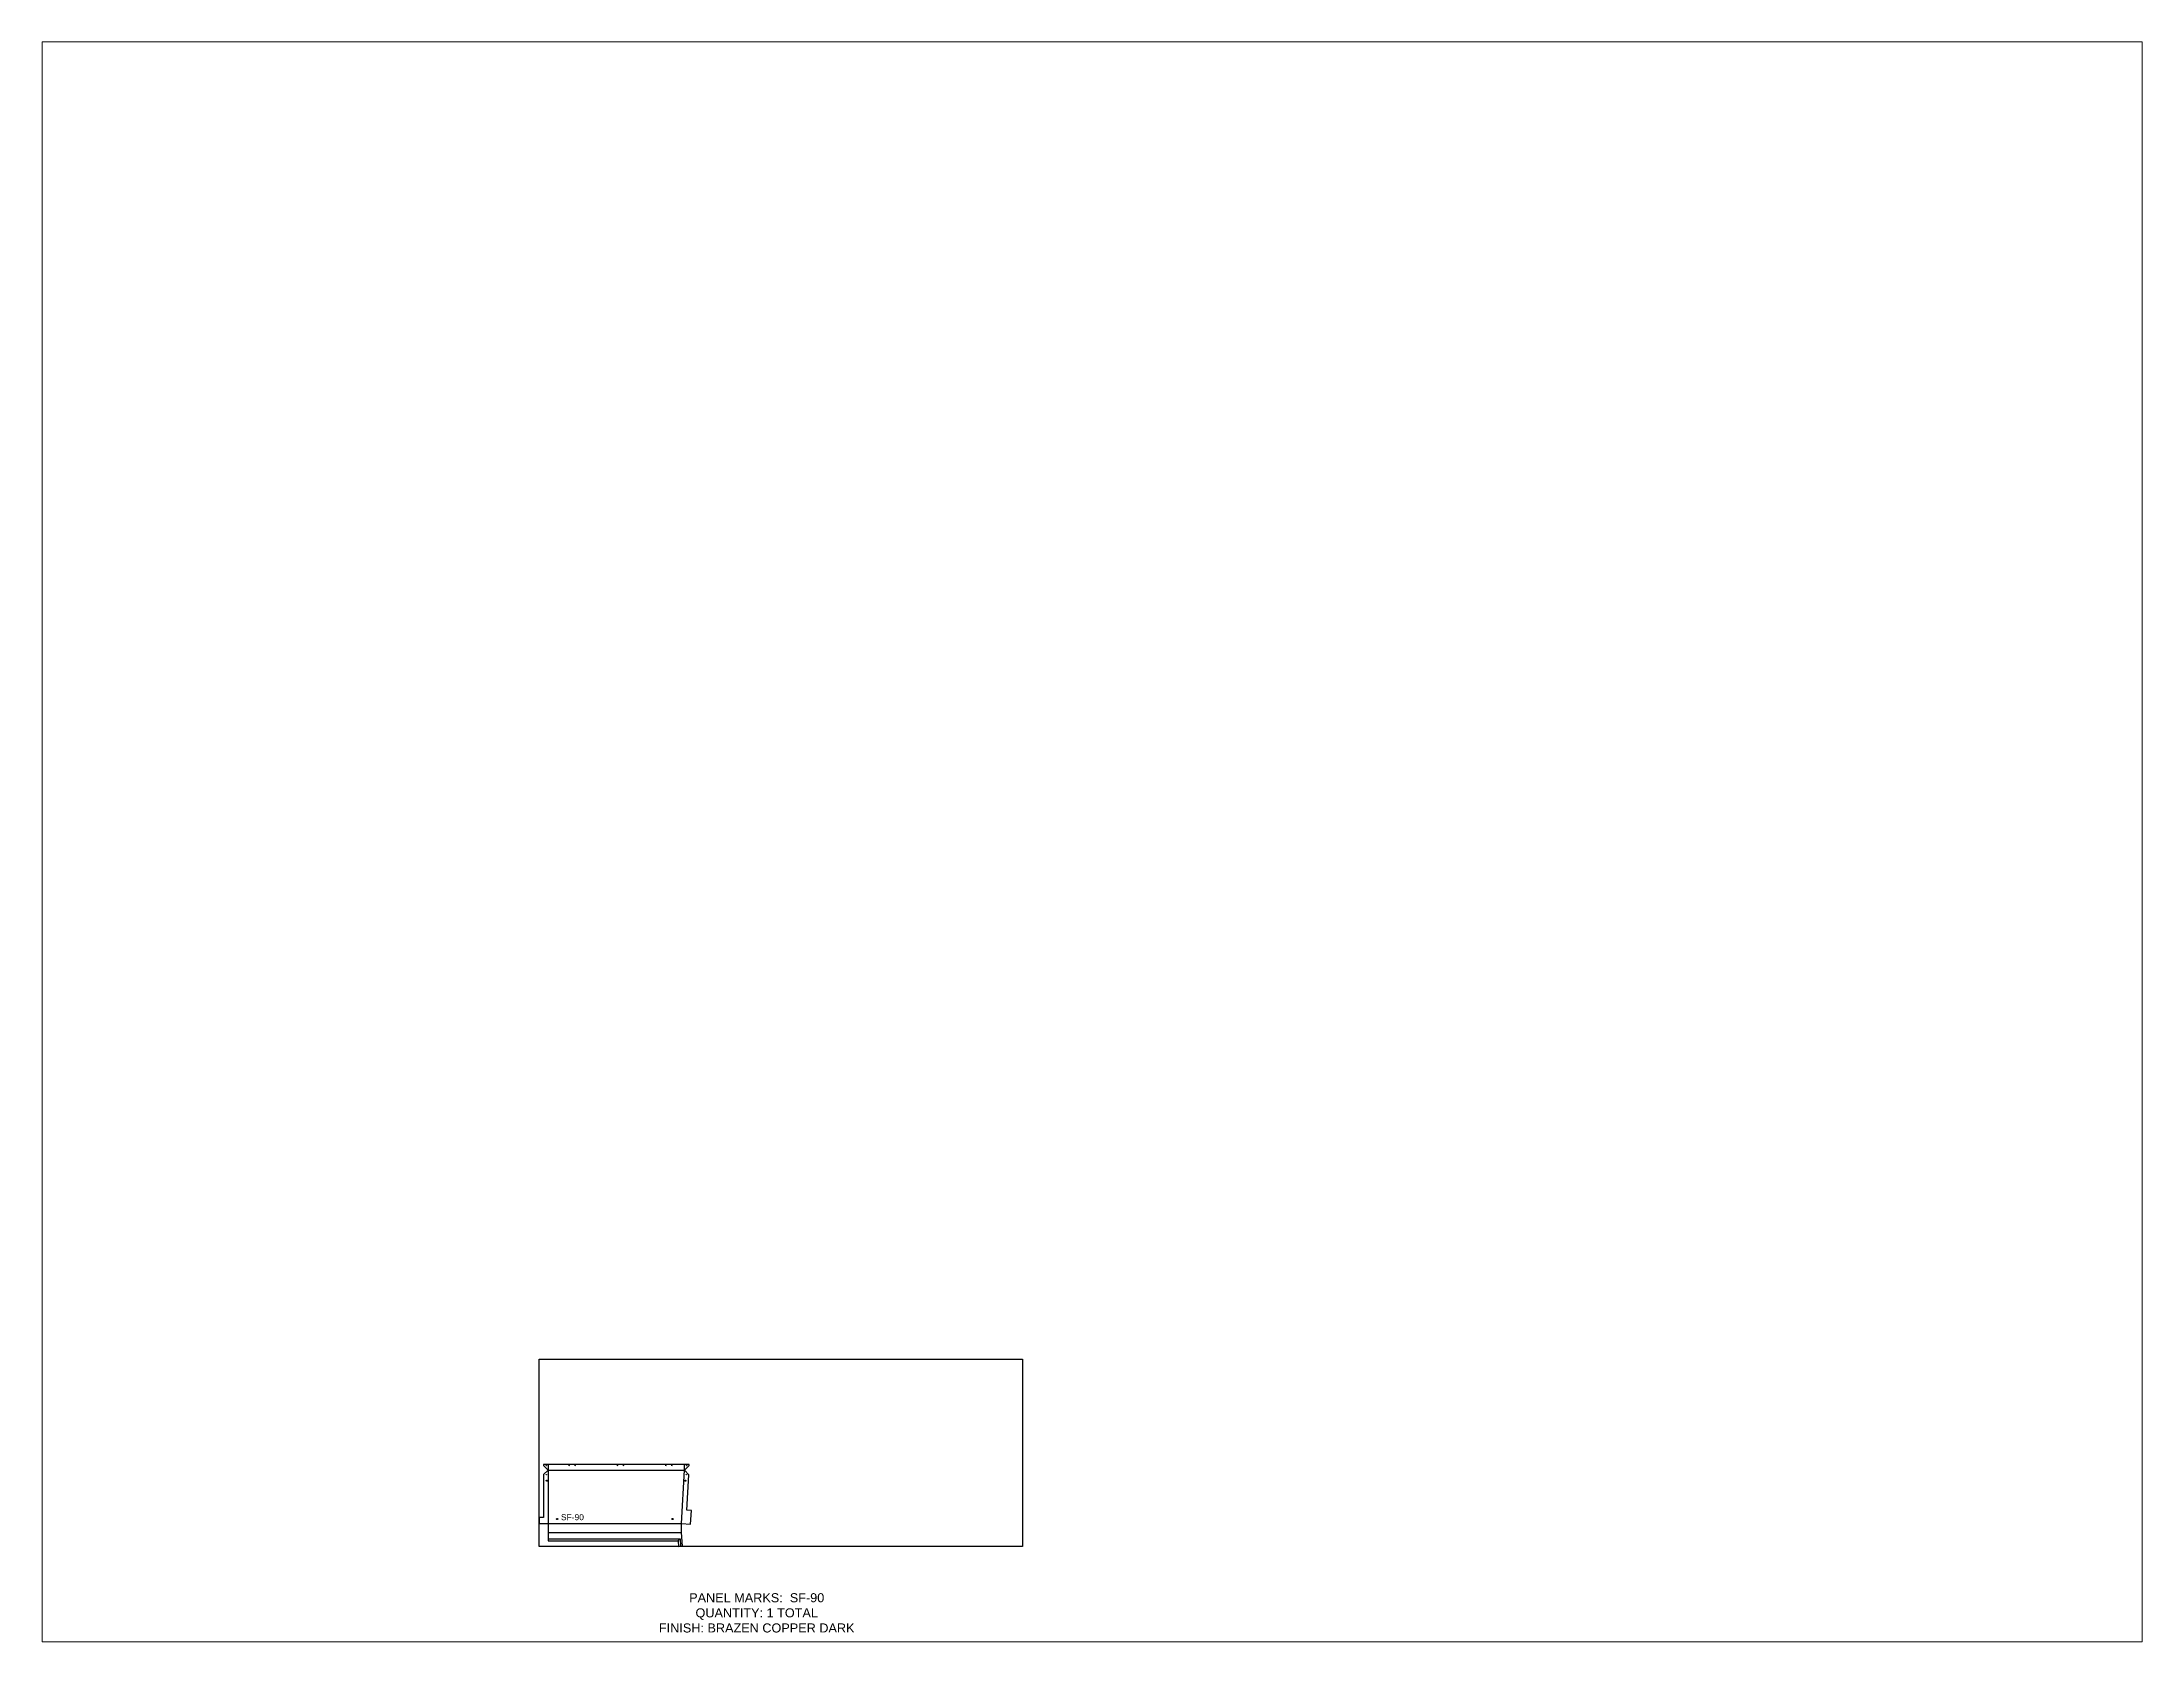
# Paper-space layout 'Layout1' of a CAD drawing. Header units: inches. Extents: x 1.05 to 9.45, y 0.8 to 7.2.
# The model-space entities are those that its viewports show. They can reach past a viewport. Long polylines and large blocks are cut down to what shows.
import ezdxf

# ---------------------------------------------------------------- set-up
doc = ezdxf.new("R2010")
doc.units = ezdxf.units.IN
doc.header["$MEASUREMENT"] = 0
doc.linetypes.add('HIDDEN', pattern=[0.375, 0.25, -0.125])
doc.linetypes.add('PHANTOM', pattern=[2.5, 1.25, -0.25, 0.25, -0.25, 0.25, -0.25])
for name, color, linetype in [('CUT', 7, 'Continuous'), ('DIMS', 1, 'Continuous'), ('HOLES', 6, 'Continuous'), ('RELIEF', 82, 'Continuous'), ('ROUT', 1, 'HIDDEN'), ('SHEET', 5, 'PHANTOM'), ('TEXT', 2, 'PHANTOM'), ('WEEPS', 3, 'HIDDEN')]:
    doc.layers.add(name, color=color, linetype=linetype)
doc.styles.get("Standard").update_dxf_attribs({"font": 'arial.ttf'})

msp = doc.modelspace()

# ---------------------------------------------------------------- linework, layer by layer
at = {"layer": 'CUT', "ltscale": 0.25}
msp.add_lwpolyline([(0, 9.56), (0, 7.56), (3, 7.56), (3, 1.87), (46.02, 1.87), (46.13, 0), (47.44, 0.08), (47.18, 4.56), (47.18, 7.56), (50.17, 7.38), (50.43, 11.87), (48.93, 11.95), (49.61, 23.66), (48.2, 25.25), (49.7, 26.75), (49.7, 27.15), (1.5, 27.15), (1.5, 26.75), (3, 25.25), (1.5, 23.75), (1.5, 9.56)], close=True, dxfattribs=at)
at = {"layer": 'HOLES', "ltscale": 0.25}
for centre in [(2.38, 26.75), (2.38, 23.74), (10, 26.78), (12, 26.78), (26, 26.78), (28, 26.78), (42, 26.78), (44, 26.78), (48.74, 23.7), (48.83, 26.75)]:
    msp.add_circle(centre, 0.0625, dxfattribs=at)
at = {"layer": 'RELIEF'}
msp.add_line((46.02, 1.87), (46.58, 2.47), dxfattribs=at)
at = {"layer": 'ROUT', "ltscale": 0.25}
for p, q in [((3, 25.25), (48.2, 25.25)), ((3, 4.56), (47.18, 4.56))]:
    msp.add_line(p, q, dxfattribs=at)
for points in [[(3, 27.15), (3, 2.56), (46.67, 2.56), (46.81, 0.04)], [(47.44, 0.08), (47.18, 4.56), (47.18, 7.56), (48.2, 25.25), (48.2, 27.15)], [(0, 9.56), (0, 7.56), (47.18, 7.56), (50.17, 7.38), (50.43, 11.87)]]:
    msp.add_lwpolyline(points, dxfattribs=at)
at = {"layer": 'SHEET'}
msp.add_lwpolyline([(0, 62), (160, 62), (160, 0), (0, 0)], close=True, dxfattribs=at)
at = {"layer": 'WEEPS', "ltscale": 0.25}
for centre in [(2.59, 21.75), (48.41, 21.73), (6, 9.06), (44.18, 9.06)]:
    msp.add_circle(centre, 0.188, dxfattribs=at)

# ---------------------------------------------------------------- texts
at = {"layer": 'DIMS', "ltscale": 0.25, "insert": (11.06, 8.65), "char_height": 2, "attachment_point": 8}
msp.add_mtext_dynamic_manual_height_columns('SF-90', width=3.0859, gutter_width=10, heights=[2.07], dxfattribs=at)
at = {"layer": 'TEXT', "insert": (72.05, -22.01), "char_height": 3, "attachment_point": 5}
msp.add_mtext_dynamic_manual_height_columns('PANEL MARKS:  SF-90\\PQUANTITY: 1 TOTAL\\PFINISH: BRAZEN COPPER DARK', width=199.7409, gutter_width=1, heights=[0], dxfattribs=at)

psp = doc.layouts.get("Layout1")

# ---------------------------------------------------------------- viewports
at = {"layer": 'CUT'}
psp.add_viewport(center=(5.25, 4), size=(8.4, 6.4), view_center_point=(183.0157, 233.1318), view_height=529.538938, dxfattribs=at)

doc.saveas('drawing.dxf')
